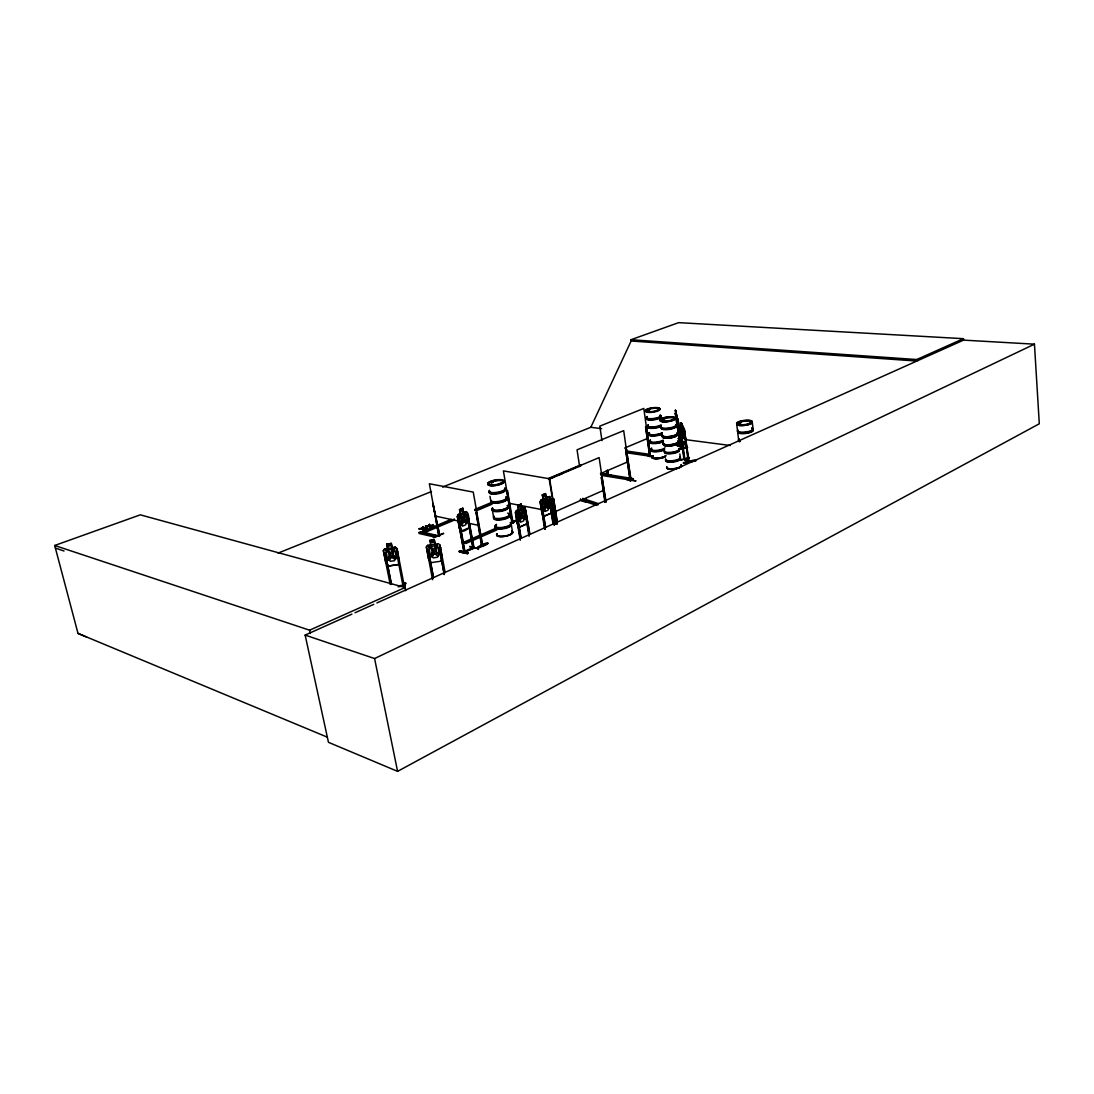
<?xml version="1.0" encoding="UTF-8"?>
<svg xmlns="http://www.w3.org/2000/svg" width="1094" height="1094" viewBox="0 0 1094 1094"><rect width="100%" height="100%" fill="white"/><g stroke="black" fill="none" stroke-linecap="round" stroke-linejoin="round"><path stroke-width="1.5" d="M473.825 547.957L463.76 552.402L463.541 551.157L464.964 550.774L465.018 552.073M681.931 440.923L685.692 442.906L684.406 429.409L688.714 461.996C686.786 458.673 690.464 462.488 688.167 461.791L684.598 431.364L689.07 461.859M675.408 414.298L675.531 413.204L675.531 414.284M689.261 457.853L680.044 460.177M689.425 457.429L680.222 460.205M468.765 527.773L469.052 523.397L467.097 512.484M460.41 513.797L458.974 515.876L460.369 523.561L462.625 526.132L465.743 524.819L466.81 520.826L465.429 513.168L463.528 512.484L462.871 508.19L459.521 509.585L460.273 513.701L458.099 514.618L457.183 516.573C459.918 523.78 456.745 537.783 468.97 527.896C468.56 523.588 470.475 508.546 463.706 512.32M519.144 527.144L526.72 523.876L527.034 519.404L525.175 508.286L523.862 507.411L516.354 510.652L515.383 512.498L517.271 523.684L519.185 527.335L526.816 523.971L527.034 519.404M543.663 516.327L551.034 513.141C548.409 486.324 550.706 495.555 551.13 513.236L543.609 516.491L541.858 512.895L540.053 501.845L541.038 499.917L548.436 496.731L549.68 497.77M433.798 537.701L443.603 533.489M399.078 560.06L396.862 548.6L395.262 547.205L392.144 547.725L391.324 543.376L386.756 544.101L387.604 548.395L384.678 548.778L383.365 550.583L385.635 562.07L388.028 566.09L398.654 564.504L399.242 560.005M516.546 520.525L511.814 522.617M441.415 560.976L442.017 556.559L439.884 545.086M442.167 556.559L441.552 561.099L430.845 562.685L428.479 558.651L426.304 547.027L427.631 545.263L438.284 543.677L440.02 545.003L445.176 572.723M459.535 550.843L468.013 552.743L467.576 553.687C454.557 551.636 458.55 549.79 467.958 552.785M580.545 499.944L589.297 501.544L584.852 500.136M580.545 499.356C579.164 500.833 589.365 503.664 589.187 500.902M602.89 474.208L611.272 475.534M611.218 475.111L602.862 473.729M748.911 423.665L750.169 423.706L749.376 423.734M749.116 423.419L749.814 423.31M684.762 458.454L683.777 458.331L687.333 460.943M684.133 458.577L684.338 459.316M739.913 422.94L740.816 422.366L739.817 422.899M739.052 423.009L740.597 422.134M439.296 548.012L440.581 547.67L439.296 548.012L444.232 574.555M675.709 414.749L675.463 410.182L676.557 414.804M435.166 544.142L434.359 539.821L429.778 540.491L434.359 539.821M430.845 562.685L428.492 558.596M428.164 549.667L426.906 549.858L428.164 549.667L433.484 577.864M404.999 582.678L405.792 583.239L404.028 588.216M403.782 587.615L404.889 582.637L403.85 588.326L405.71 583.157M404.424 585.919L402.893 586.138L404.465 585.741M402.783 584.661L403.125 585.919M402.92 584.866L404.219 584.483M402.893 586.138C401.525 583.95 405.423 583.977 404.274 585.933L396.999 548.573M402.715 585.249L398.134 585.919M398.654 564.504L388.028 566.09M396.329 551.349L397.587 551.171L396.329 551.349L403.03 586.124M396.848 548.655L395.262 547.205M391.31 543.417L392.021 547.889L394.592 548.928L396.151 556.928L394.551 560.675L390.326 561.304L387.385 558.227L385.813 550.227L387.796 548.463L386.77 544.046M385.238 553.154L383.98 553.345L385.238 553.154L391.406 584.456M688.659 461.969L683.955 459.494L679.62 427.111L680.044 425.99L680.988 426.551M672.154 419.631L671.648 420.151L672.714 419.891M672.29 419.932L672.345 419.631M671.689 420.028L672.578 420.274M672.495 419.864L672.372 419.795M664.564 419.139L662.444 419.152L664.044 418.523M663.771 418.687L664.605 418.852M663.867 418.865L662.855 418.742M663.114 418.633L663.019 419.084M662.431 419.358L664.332 418.893L663.101 418.879M657.289 410.742L656.455 410.879L657.125 410.482M648.455 410.195L649.453 409.84L648.824 409.306A7.33 1.873 -8 0 0 649.248 412.452A7.33 1.873 -8 0 0 659.928 409.32A7.33 1.873 -8 0 0 648.838 409.238M648.92 410.031L649.74 409.607L647.798 410.004M648.086 409.443L647.634 410.1L648.551 410.086M543.13 499.11L541.762 501.161L543.007 508.847L545.14 511.431L548.094 510.132L549.133 506.166L547.903 498.508L546.097 497.825L545.605 493.544L542.323 494.885L543.226 499.124L541.106 500.04L540.258 501.873L544.744 529.277M520.279 540.258L515.493 512.512L516.45 510.666L518.638 509.722L517.804 505.469L521.072 504.06L521.77 508.231M601.618 428.67L590.815 427.289L631.142 341L630.964 339.728L678.622 322.648L963.431 338.675L963.54 340.125L376.883 602.944M458.263 514.754L457.401 516.6L464.061 552.47L464.936 550.829M500.245 483.931L501.079 483.726L500.314 484.04M499.903 483.384L500.095 483.48M492.341 481.647L493.011 482.345M491.384 482.563L492.15 481.647M492.191 481.62L491.206 482.112M518.542 509.708L517.134 511.801L518.447 519.582L520.635 522.18L523.684 520.853L524.751 516.819L523.452 509.079L521.592 508.395M426.455 547.109L427.727 545.4M650.397 455.049L649.59 455.336L649.959 456.54L650.862 456.171M680.071 445.531L682.041 448.458L681.275 448.321L676.557 414.722M511.924 522.836L516.628 520.648L511.472 522.617M512.375 521.797C510.46 520.703 514.221 523.67 512.238 522.617M681.836 447.391L679.784 445.176L681.644 447.419M679.948 444.506L679.73 445.887L680.017 444.533M607.922 473.606L606.924 473.798C607.744 477.476 609.043 471.637 607.485 470.324M679.702 445.627L681.494 448.54M481.51 545.523L476.081 512.265L481.934 545.332C483.452 542.692 480.28 546.918 482.085 544.47M738.847 422.79L739.735 422.147M432.677 503.596L439.802 535.691L433.019 503.459L438.612 535.745C440.991 535.65 436.944 533.735 439.487 534.515M472.868 547.315L473.907 546.822L472.622 547.137L473.087 548.518L466.878 515.247L467.794 514.864L474.14 548.053M656.797 410.387L656.646 410.66M648.468 409.58L647.621 409.949M500.546 483.411L500.054 483.562M493.052 482.112L491.876 482.44M492.669 481.893L491.151 482.413L491.562 481.757M688.892 460.779L684.393 458.919M629.87 479.61L630.035 480.731L631.17 480.403L626.424 449.552M630.431 479.596L631.115 479.268L631.17 480.457M584.811 500.751L585.605 499.165L585.563 500.382M584.907 500.71C583.704 498.673 587.601 499.274 584.634 499.602M585.769 499.315L585.987 500.464L585.905 499.22M650.219 456.485L646.322 426.578M473.962 548.135L473.743 546.932M631.019 479.336L629.953 479.528M351.926 614.131L305.144 635.094L328.46 742.32L397.587 771.352L1039.3 423.775L1034.445 344.172L963.54 340.125M740.638 422.393L740.447 422.968M608.045 473.579L607.348 473.866M664.482 419.016L663.757 419.303M684.871 459.603L681.918 437.819M305.144 635.094L374.586 658.547L1034.445 344.172M681.357 448.239L681.138 447.255M676.803 423.898L677.35 427.795L675.504 414.202L680.331 445.846L675.983 414.804L676.913 418.893C676.133 407.556 679.606 435.303 677.131 420.534L677.254 423.556L677.036 422.899M635.532 480.895L626.78 479.651M355.058 612.736L373.765 604.339M477.668 547.821C491.999 544.156 490.7 539.328 477.545 547.137L477.668 547.821L487.664 543.349M487.979 543.417L477.763 547.752M586.001 500.409L585.331 500.724M631.17 480.403L630.418 480.745L625.659 449.88L630.035 480.731M86.727 637.132L78.002 633.399L54.7 545.482L309.575 630.199L405.149 587.519L405.737 590.582L404.958 590.377M630.964 339.728L916.731 359.529L963.431 338.675M481.415 544.333L482.454 544.265M600.893 474.372L631.416 479.309L633.043 478.598L633.18 479.555L631.553 480.266L601.044 475.316M478.338 548.819L469.723 546.357M511.787 522.098L516.518 519.992M478.762 548.723L469.805 546.822M472.854 547.656L465.032 551.116M554.521 511.978L603.997 490.126M465.059 552.087L459.056 518.734L457.839 519.062L464.157 552.429L474.017 548.067M653.2 455.911C647.88 457.21 650.78 453.477 650.465 456.157L643.792 408.431L599.813 426.14L601.96 440.581M551.759 499.096L552.908 499.096L551.759 499.096L555.807 524.245M607.197 470.283L607.84 474.618L607.006 474.974L606.445 470.611M557.366 522.098L553.591 498.632L552.415 498.96L556.778 524.163M604.982 502.337L601.276 477.777L602.097 477.422L606.09 502.023M601.276 477.777L602.411 477.476M496.758 529.975L466.03 543.417L464.417 543.048L464.225 542.022L496.512 527.951M464.417 543.048L496.594 528.963M495.773 526.556A8.137 2.544 -9.8 0 0 503.883 528.703A8.137 2.544 -9.8 0 0 510.542 523.944L513.674 522.576L513.496 521.578L510.419 522.918A8.246 2.571 -9.8 0 1 508.013 526.583A8.246 2.571 -9.8 0 1 497.551 527.992A8.246 2.571 -9.8 0 1 496.444 524.833M627.012 451.959L648.783 455.09L650.328 454.434L626.889 451.07M627.149 452.875L648.92 456.02L650.451 455.35M517.23 514.7L516.012 515.028L517.23 514.7L521.209 538.248M529.058 536.32L524.86 511.185L525.749 510.802L529.975 534.323M541.858 504.019L540.668 504.334L541.858 504.019L545.66 527.294M553.017 523.794L549.27 500.614L550.132 500.231L554.453 525.12M524.86 511.185L526.064 510.857M549.27 500.614L550.446 500.286M600.442 473.634L628.175 461.682M523.971 507.425L521.688 508.409L520.976 504.047M548.409 496.895L546.193 497.852L545.427 493.709L542.46 494.98M443.521 533.311L433.374 537.537M520.99 504.252L517.845 505.537L518.501 509.64M468.97 527.896L461.121 531.055L459.289 527.568M475.74 512.416L476.847 512.416L476.081 512.265M625.659 449.88L626.725 449.593M434.086 536.935L436.014 536.115L435.822 535.116L420.944 531.725L419.029 532.532L419.221 533.516L434.086 536.935L433.908 535.937L419.029 532.532M433.908 535.937L435.822 535.116M458.14 519.13L459.056 518.734M466.878 515.247L468.095 514.932M511.869 522.864L506.754 490.591L507.507 490.727L513.045 522.768L512.211 522.659L503.404 470.899L549.626 478.789L556.955 524.258M506.426 490.727L507.507 490.727M423.337 530.275L423.952 529.305L423.337 530.275L422.462 527.308L423.2 526.993L423.734 529.072L427.344 528.593L423.597 528.142M429.655 527.609L430.284 526.652L429.655 527.609L429.135 525.845L425.457 526.05L429.258 526.487L428.766 524.669L429.491 524.368L430.024 526.146L433.525 525.284L429.901 525.503L430.038 526.419L433.648 525.941M421.559 531.862L451.261 519.363M474.714 509.503L491.917 502.269M548.19 478.584L581.023 464.772M454.352 519.035L423.077 532.204L423.255 533.188L454.53 520.006M474.673 510.474L491.876 503.226M549.735 478.844L581.01 465.675M424.882 531.534L429.559 529.551M432.691 528.238L449.88 520.99M476.451 509.804L492.081 503.213M549.913 478.857L554.59 476.875M557.721 475.562L562.412 473.593M476.41 510.775L492.04 504.184M624.606 448.075L647.963 438.229M422.94 529.14L419.139 528.703L422.804 528.211M425.457 526.05L429.121 525.571M419.262 529.346L422.927 528.867L422.462 527.308M422.585 527.964L423.2 526.993M425.58 526.706L429.245 526.214L428.766 524.669M428.889 525.325L429.491 524.368M458.195 514.631L465.948 511.527M424.075 529.961L423.61 528.416L427.221 527.937M430.407 527.308L429.915 525.776L433.525 525.284M649.672 456.499L645.61 426.879L646.622 426.619M459.753 509.695L462.871 508.382M278.013 553.126L431.528 491.521M442.605 487.076L590.883 427.262M464.567 550.747L464.895 551.909M630.814 480.362L623.689 430.653L577.044 449.825L579.629 466.55M607.676 473.524L607.84 474.618M739.544 422.448L740.501 422.243M740.501 422.708L741.24 422.544L740.118 422.106M54.7 545.482L140.305 514.836L405.149 587.519M660.653 434.523L660.325 434.455M681.959 448.513L678.02 419.043M580.64 499.083L580.791 500.067L582.787 499.37M648.947 409.457L648.386 410.086M473.579 548.039L467.794 514.864M464.635 551.991L458.769 518.679M585.085 499.616L585.181 500.792L585.003 499.657M491.78 481.948L490.741 482.577L492.519 482.55M683.736 463.391L683.736 463.391C707.531 457.005 692.01 462.858 683.394 462.68L694.266 460L694.581 460.738L683.531 463.268M683.476 463.309L694.553 460.642M681.07 437.067L682.027 441.005M685.035 431.583L684.229 431.46M684.406 429.409C678.307 418.086 684.858 426.455 682.998 432.718L684.557 437.709L682.793 433.361L681.918 436.287L682.355 432.362L680.81 427.617L682.547 431.679L683.449 429.067L683.996 438.639L682.547 437.901L681.371 434.523L680.605 422.776L681.179 426.674M679.62 427.111L681.111 437.067M680.81 429.45L680.003 429.327M473.087 548.518L467.179 515.315M507.178 490.864L512.457 522.987M663.839 419.234L662.786 419.303M739.954 422.352L740.87 422.462M677.377 445.408L685.405 444L677.459 445.983M677.364 445.819L685.487 444.602M679.251 448.349C689.945 445.709 690.478 447.979 679.429 449.032M679.333 448.964L687.524 447.719M675.942 413.805L675.326 410.195L676.065 411.071M678.526 426.715L678.923 429.969L677.35 427.699L678.923 429.969M511.924 521.482L512.881 521.647L512.142 521.496M512.58 522.959L511.883 522.795M481.921 544.115L482.358 545.66L476.505 512.566M386.948 544.224L391.201 543.54M395.221 547.356L384.76 548.969L383.365 550.583L390.216 584.469M398.312 586.822L404.178 585.755M650.041 456.499L645.61 426.879M663.552 419.221L662.608 419.276M491.917 482.563L491.069 482.536M419.139 528.703L422.817 528.484L423.214 529.619M427.344 528.593L423.72 528.799L423.323 527.65M684.379 459.699L680.386 429.245M749.294 423.46L749.869 423.501M679.647 444.861L679.88 445.928M681.877 448.184L679.155 428.602M657.521 410.647L657.371 410.619M478.105 548.272L478.201 548.969M631.142 341L916.854 361.047L916.731 359.529M439.159 535.513L438.448 534.569M677.87 438.639L681.261 439.077M684.653 439.528L730.409 445.504M648.209 455.61L653.323 456.376M647.853 455.733L650.834 456.157M606.24 474.741L609.604 475.275M606.199 474.851L609.549 475.37M605.857 475.042L609.221 475.603M628.64 479.61L635.929 480.827M600.921 473.415L633.043 478.598M580.176 500.122L588.846 501.667M553.591 498.632L557.051 522.043M542.323 494.885L543.089 499.028M649.139 409.306L649.836 409.717M508.901 503.226L541.831 509.585M523.985 507.274L525.27 508.313L529.66 534.255M543.609 516.491L541.954 512.826M459.521 509.585L460.492 513.824M511.869 521.25L513.496 521.578M512.047 522.248L513.674 522.576M435.357 516.094L459.699 521.291M469.162 523.37L479.158 525.462M464.225 542.022L465.839 542.392L466.03 543.417M432.704 535.349L436.014 536.115M459.617 551.308L468.136 553.441M467.603 553.578L459.152 551.691L459.589 550.761M688.358 460.875L684.762 458.824M582.637 498.399L598.473 503.65M584.374 499.903L595.451 503.596M582.213 499.616L598.021 504.895M580.791 500.067L596.599 505.36M55.384 548.039L64.04 551.02M482.714 545.482L473.251 492.095L429.368 483.753L438.967 535.54L439.802 535.691M511.718 521.674L511.787 522.782M78.002 633.399L326.942 737M435.043 544.306L437.6 545.414L439.091 553.455L437.45 557.243L433.197 557.872L430.27 554.767L428.752 546.726L430.776 544.949L429.778 540.491M680.495 422.804L682.136 423.651M680.564 422.954L682.013 423.679M680.906 423.706L682 425.429L681.07 424.964M679.935 426.017L683.668 427.918M681.918 441.032L685.569 442.933M675.408 413.217L675.983 413.97M675.422 413.354L677.336 416.937M385.799 561.974L388.124 565.871M517.38 523.616L519.24 527.171M309.575 630.199L310.286 633.508M676.612 421.505L677.883 425.73L675.942 411.18M374.586 658.547L397.587 771.352M385.279 552.99L391.447 584.278M420.944 531.725L421.135 532.71M428.205 549.503L433.511 577.687M426.469 547.068L432.54 579.697M439.323 547.848L444.26 574.391M434.236 539.985L435.029 544.361M462.776 508.368L463.528 512.484M489.989 496.293L490.632 500.067A8.178 2.42 -9.8 0 0 500.218 501.148A8.178 2.42 -9.8 0 0 505.92 496.772M492.273 509.558L493.531 516.792M511.377 525.12L512.594 532.313M516.915 514.631L520.894 538.18M516.327 515.083L520.306 538.645M512.771 521.592L513.059 522.836M525.175 511.254L529.086 534.72M541.544 503.951L545.345 527.226M540.969 504.389L545.058 529.346M549.571 500.669L553.332 523.862M556.354 522.727L549.147 478.652L599.115 457.607L605.789 501.968M552.087 498.96L553.974 510.693M554.521 514.043L556.135 524.108M550.132 500.231L554.152 525.065M601.591 477.832L605.283 502.392M606.732 470.652L607.389 474.987M631.416 479.309L631.553 480.266M648.783 455.09L648.92 456.02M677.842 418.783L678.718 425.334M679.866 453.983L680.318 457.47M736.741 424.294L737.547 430.913M737.712 432.39L738.6 439.692M752.275 422.161L753.055 428.793M678.622 426.633L678.8 429.997M504.635 489.223A8.191 2.379 -9.8 0 1 497.866 493.763A8.191 2.379 -9.8 0 1 489.743 491.835M506.18 498.29A8.178 2.42 -9.8 0 1 499.438 502.884A8.178 2.42 -9.8 0 1 491.315 500.902M507.356 505.346A8.15 2.448 -9.8 0 1 500.655 509.982A8.15 2.448 -9.8 0 1 492.56 507.958M506.18 497.729A8.287 2.448 -9.8 0 1 499.356 502.392A8.287 2.448 -9.8 0 1 491.124 500.382M504.566 488.197A8.314 2.407 -9.8 0 1 497.702 492.792A8.314 2.407 -9.8 0 1 489.469 490.837M505.045 488.184A8.191 2.366 -9.7 0 1 496.553 492.396A8.191 2.366 -9.7 0 1 489.483 490.303M504.635 488.662A8.314 2.407 -9.8 0 1 497.784 493.257A8.314 2.407 -9.8 0 1 489.551 491.315M507.479 505.852A8.178 2.462 -9.8 0 1 500.751 510.501A8.178 2.462 -9.8 0 1 492.628 508.464M506.112 497.264A8.287 2.448 -9.8 0 1 500.327 501.708A8.287 2.448 -9.8 0 1 490.604 500.614M507.425 505.537A8.178 2.462 -9.8 0 1 500.696 510.187A8.178 2.462 -9.8 0 1 492.573 508.149M509.435 513.989A8.15 2.489 -9.8 0 1 501.011 518.324A8.15 2.489 -9.8 0 1 493.955 516.081M507.589 513.113A8.15 2.489 -9.8 0 1 508.765 513.469M509.025 514.973A8.15 2.503 -9.8 0 1 503.363 519.472A8.15 2.503 -9.8 0 1 493.791 518.296M510.296 522.453A8.137 2.53 -9.8 0 1 507.848 526.036A8.137 2.53 -9.8 0 1 497.538 527.431A8.137 2.53 -9.8 0 1 496.444 524.313M511.787 531.123A8.137 2.585 -9.8 0 1 505.127 535.937A8.137 2.585 -9.8 0 1 497.004 533.735M510.556 523.397A8.246 2.571 -9.8 0 1 508.095 527.048A8.246 2.571 -9.8 0 1 497.633 528.457A8.246 2.571 -9.8 0 1 496.526 525.284M508.956 513.961A8.26 2.53 -9.8 0 1 502.16 518.72A8.26 2.53 -9.8 0 1 493.941 516.6M507.589 506.686A8.15 2.462 -9.8 0 1 500.888 511.322A8.15 2.462 -9.8 0 1 492.792 509.298M509.025 514.426A8.26 2.53 -9.8 0 1 502.242 519.185A8.26 2.53 -9.8 0 1 494.023 517.065M507.534 506.207A8.178 2.462 -9.8 0 1 500.806 510.857A8.178 2.462 -9.8 0 1 492.683 508.819M739.927 441.142A7.945 2.215 -6.9 0 1 739.284 438.995M752.795 429.764A7.849 2.161 -7 0 1 746.149 433.429A7.849 2.161 -7 0 1 737.807 431.815M739.968 440.608A7.822 2.188 -6.9 0 1 738.71 439.104M739.202 441.675A7.836 2.188 -6.9 0 1 738.874 440.567M739.982 441.607A7.945 2.215 -6.9 0 1 738.71 440.075M751.824 428.383A7.959 2.174 -7 0 1 750.963 431.296A7.959 2.174 -7 0 1 740.816 432.691A7.959 2.174 -7 0 1 738.218 430.243M751.674 427.891A7.849 2.147 -7 0 1 746.983 431.788A7.849 2.147 -7 0 1 737.629 430.352M751.879 428.834A7.959 2.188 -7 0 1 747.12 432.786A7.959 2.188 -7 0 1 737.643 431.309M675.846 425.935A7.549 2.01 -7.8 0 1 669.966 429.299A7.549 2.01 -7.8 0 1 661.241 428.465M677.842 440.991A7.508 2.079 -7.8 0 1 671.046 444.561A7.508 2.079 -7.8 0 1 663.497 442.961M677.008 433.88A7.631 2.079 -7.8 0 1 670.089 437.477A7.631 2.079 -7.8 0 1 662.417 435.891M676.954 433.443A7.631 2.079 -7.8 0 1 670.02 437.039A7.631 2.079 -7.8 0 1 662.349 435.453M675.818 424.978A7.644 2.038 -7.8 0 1 668.872 428.533A7.644 2.038 -7.8 0 1 661.2 427.002M675.654 424.513A7.549 2.01 -7.8 0 1 668.803 428.014A7.549 2.01 -7.8 0 1 661.227 426.496M675.873 425.416A7.644 2.038 -7.8 0 1 668.94 428.971A7.644 2.038 -7.8 0 1 661.255 427.439M677.897 441.183A7.535 2.079 -7.8 0 1 671.073 444.779A7.535 2.079 -7.8 0 1 663.497 443.152M679.059 449.976A7.508 2.12 -7.8 0 1 673.234 453.463A7.508 2.12 -7.8 0 1 664.523 452.519M680.003 456.95A7.494 2.147 -7.7 0 1 673.22 460.615A7.494 2.147 -7.7 0 1 665.672 458.906M680.181 458.359A7.494 2.147 -7.7 0 1 673.412 462.024A7.494 2.147 -7.7 0 1 665.863 460.314M681.042 464.882A7.467 2.174 -7.7 0 1 674.301 468.588A7.467 2.174 -7.7 0 1 666.766 466.837M680.222 457.853A7.603 2.188 -7.7 0 1 673.343 461.572A7.603 2.188 -7.7 0 1 665.699 459.836M680.167 457.415A7.603 2.174 -7.7 0 1 673.289 461.135A7.603 2.174 -7.7 0 1 665.631 459.398M679.032 449.032A7.617 2.147 -7.8 0 1 672.154 452.711A7.617 2.147 -7.8 0 1 664.482 451.029M678.868 448.567A7.508 2.106 -7.8 0 1 672.072 452.191A7.508 2.106 -7.8 0 1 664.523 450.537M663.484 444.766A7.508 2.079 -7.8 0 0 672.181 445.668A7.508 2.079 -7.8 0 0 678.006 442.236A7.48 2.079 -7.8 0 1 672.181 445.655A7.48 2.079 -7.8 0 1 663.497 444.752M679.101 449.47A7.617 2.147 -7.8 0 1 672.208 453.148A7.617 2.147 -7.8 0 1 664.55 451.453M677.979 441.812A7.535 2.092 -7.8 0 1 671.155 445.408A7.535 2.092 -7.8 0 1 663.579 443.795M681.138 465.36A7.494 2.188 -7.7 0 1 674.355 469.066A7.494 2.188 -7.7 0 1 666.807 467.302M681.097 465.073A7.494 2.188 -7.7 0 1 674.328 468.793A7.494 2.188 -7.7 0 1 666.766 467.029M661.227 425.402A7.426 1.969 -8 0 1 651.245 427.508A7.426 1.969 -8 0 1 648.277 425.197M659.887 416.13A7.33 1.901 -8 0 1 658.561 418.756A7.33 1.901 -8 0 1 649.207 420.055A7.33 1.901 -8 0 1 647.347 417.867M661.077 424.923A7.316 1.928 -8 0 1 651.231 426.988A7.316 1.928 -8 0 1 648.291 424.718M661.268 426.304A7.316 1.942 -8 0 1 651.422 428.383A7.316 1.942 -8 0 1 648.482 426.099M662.13 432.745A7.302 1.969 -7.9 0 1 652.325 434.824A7.302 1.969 -7.9 0 1 649.398 432.513M661.282 425.826A7.426 1.969 -8 0 1 651.313 427.932A7.426 1.969 -8 0 1 648.332 425.621M659.86 415.214A7.439 1.928 -8 0 1 658.506 417.867A7.439 1.928 -8 0 1 649.015 419.18A7.439 1.928 -8 0 1 647.128 416.964M660.489 415.105A7.33 1.901 -8 0 1 652.79 418.578A7.33 1.901 -8 0 1 647.142 416.486M659.914 415.638A7.439 1.928 -8 0 1 658.561 418.291A7.439 1.928 -8 0 1 649.084 419.604A7.439 1.928 -8 0 1 647.183 417.388M662.185 432.937A7.33 1.969 -7.9 0 1 652.339 435.029A7.33 1.969 -7.9 0 1 649.398 432.704M662.226 433.279A7.33 1.969 -7.9 0 1 652.393 435.371A7.33 1.969 -7.9 0 1 649.439 433.046M664.441 448.841A7.385 2.065 -7.9 0 1 654.513 450.96A7.385 2.065 -7.9 0 1 651.532 448.526M663.347 441.538A7.302 2.01 -7.9 0 1 653.542 443.631A7.302 2.01 -7.9 0 1 650.602 441.265M664.933 447.774A7.275 2.024 -7.9 0 1 655.361 450.454A7.275 2.024 -7.9 0 1 651.559 448.048M664.468 449.73A7.289 2.038 -7.9 0 1 654.677 451.836A7.289 2.038 -7.9 0 1 651.737 449.415M664.496 449.265A7.385 2.065 -7.9 0 1 654.568 451.384A7.385 2.065 -7.9 0 1 651.586 448.937M663.32 440.636A7.398 2.024 -7.9 0 1 653.364 442.755A7.398 2.024 -7.9 0 1 650.383 440.362M663.155 440.157A7.302 1.997 -7.9 0 1 653.35 442.249A7.302 1.997 -7.9 0 1 650.41 439.897M662.294 433.962A7.289 1.969 -7.9 0 1 652.489 436.041A7.289 1.969 -7.9 0 1 649.562 433.73M663.374 441.06A7.398 2.024 -7.9 0 1 653.433 443.179A7.398 2.024 -7.9 0 1 650.451 440.786M662.267 433.552A7.33 1.969 -7.9 0 1 652.421 435.644A7.33 1.969 -7.9 0 1 649.48 433.32M665.384 456.307A7.289 2.065 -7.9 0 1 655.593 458.413A7.289 2.065 -7.9 0 1 652.639 455.952M542.296 500.997L545.086 504.854C541.612 512.58 545.632 512.224 545.865 505.455C547.971 511.527 551.649 507.315 546.385 504.252C549.694 496.977 545.851 497.1 545.619 503.596L543.417 500.669L542.296 500.997M386.373 550.2L390.216 554.699C385.129 561.755 390.736 562.179 391.31 555.478C394.223 561.619 399.679 559.663 392.09 554.398C396.931 547.697 391.57 547.123 391.009 553.55L387.85 550.022L386.373 550.2M429.327 546.685L433.156 551.226C427.973 558.337 433.621 558.747 434.236 552.005C437.135 558.186 442.619 556.217 435.043 550.911C439.966 544.156 434.578 543.609 433.962 550.077L430.817 546.508L429.327 546.685M466.947 522.741L465.853 523.329L463.336 520.142C463.049 526.925 459.165 527.322 462.502 519.554C457.087 516.696 460.82 512.498 463.063 518.283C463.254 511.801 467.288 511.568 463.883 518.939L466.947 522.741M524.874 518.747L523.807 519.363L521.373 516.122C520.908 523.233 517.161 523.151 520.566 515.52C515.288 512.635 518.953 508.382 521.113 514.248C521.332 507.684 525.284 507.493 521.906 514.905L524.874 518.747M523.123 517.53L520.088 518.857L518.775 511.103L521.824 509.777L523.123 517.53M547.561 506.864L544.607 508.149L543.349 500.478L546.316 499.192L547.561 506.864M520.689 506.549L518.734 507.384L518.501 506.002L520.457 505.154L520.689 506.549M545.222 495.992L543.321 496.813L543.103 495.445L545.003 494.625L545.222 495.992M465.141 521.537L462.037 522.85L460.656 515.178L463.774 513.865L465.141 521.537M462.598 510.666L460.588 511.5L460.342 510.132L462.352 509.284L462.598 510.666M390.585 544.361L387.85 544.771L388.138 546.207L390.859 545.797L390.585 544.361M433.607 540.819L430.858 541.229L431.132 542.665L433.88 542.255L433.607 540.819M392.322 549.27L388.083 549.899L389.655 557.885L393.881 557.256L392.322 549.27M435.316 545.756L431.036 546.385L432.554 554.426L436.807 553.796L435.316 545.756M682.67 428.67L681.22 427.945L682.15 434.92L683.6 435.658L682.67 428.67M676.584 416.048L676.024 415.2L677.501 422.817L676.584 416.048M491.288 484.957A8.219 2.338 -9.7 0 0 503.896 481.169A8.219 2.338 -9.7 0 0 492.218 480.717A8.219 2.338 -9.7 0 0 491.288 484.957M491.438 485.709A8.191 2.338 -9.7 0 0 503.992 481.921A8.191 2.338 -9.7 0 0 492.368 481.469A8.191 2.338 -9.7 0 0 491.438 485.709A8.15 2.325 -9.7 0 0 503.965 481.934A8.15 2.325 -9.7 0 0 492.382 481.483A8.15 2.325 -9.7 0 0 491.466 485.695M491.343 485.23A8.219 2.338 -9.7 0 0 503.951 481.428A8.219 2.338 -9.7 0 0 492.273 480.991A8.219 2.338 -9.7 0 0 491.343 485.23M505.182 536.251A8.137 2.585 -9.9 0 0 511.842 531.438A8.123 2.571 -9.9 0 1 505.182 536.265A8.123 2.571 -9.9 0 1 497.073 534.063A8.137 2.585 -9.9 0 0 505.182 536.251M739.407 424.718A7.877 2.12 -7 0 0 752.125 421.997A7.877 2.12 -7 0 0 741.718 420.807A7.877 2.12 -7 0 0 739.407 424.718M739.517 425.443A7.849 2.12 -7 0 0 752.193 422.722A7.849 2.12 -7 0 0 741.828 421.546A7.849 2.12 -7 0 0 739.517 425.443A7.836 2.106 -7 0 0 752.18 422.735A7.836 2.106 -7 0 0 741.828 421.559A7.836 2.106 -7 0 0 739.53 425.443M739.448 425.005A7.877 2.12 -7 0 0 752.166 422.284A7.877 2.12 -7 0 0 741.759 421.108A7.877 2.12 -7 0 0 739.448 425.005M662.472 421.04A7.562 1.983 -7.8 0 0 674.875 418.428A7.562 1.983 -7.8 0 0 665.316 417.306A7.562 1.983 -7.8 0 0 662.472 421.04M662.595 421.737A7.535 1.969 -7.8 0 0 674.943 419.125A7.535 1.969 -7.8 0 0 665.412 418.017A7.535 1.969 -7.8 0 0 662.595 421.737A7.508 1.969 -7.8 0 0 674.916 419.125A7.508 1.969 -7.8 0 0 665.426 418.017A7.508 1.969 -7.8 0 0 662.608 421.737M662.513 421.327A7.562 1.983 -7.8 0 0 674.916 418.701A7.562 1.983 -7.8 0 0 665.343 417.58A7.562 1.983 -7.8 0 0 662.513 421.327M669.952 436.52A7.535 2.038 -7.8 0 0 676.789 432.978A7.521 2.038 -7.8 0 1 669.952 436.52A7.535 2.038 -7.8 0 1 662.39 434.961A7.521 2.038 -7.8 0 0 669.952 436.52M671.114 445.135A7.521 2.079 -7.8 0 0 677.938 441.552A7.535 2.079 -7.8 0 1 671.114 445.135A7.521 2.079 -7.8 0 1 663.566 443.521A7.535 2.079 -7.8 0 0 671.114 445.135M671.114 437.791A7.508 2.051 -7.8 0 0 676.967 434.4A7.535 2.051 -7.8 0 1 671.114 437.791A7.535 2.051 -7.8 0 1 662.39 436.93A7.508 2.051 -7.8 0 0 671.114 437.791M649.139 411.768A7.357 1.873 -8 0 0 659.86 408.636A7.357 1.873 -8 0 0 648.728 408.541A7.357 1.873 -8 0 0 649.139 411.768M649.18 412.041A7.357 1.873 -8 0 0 659.901 408.91A7.357 1.873 -8 0 0 648.769 408.828A7.357 1.873 -8 0 0 649.18 412.041M656.427 458.222A7.261 2.065 -7.9 0 0 665.986 455.514A7.248 2.051 -7.9 0 1 656.441 458.222A7.248 2.051 -7.9 0 1 652.653 455.774A7.261 2.065 -7.9 0 0 656.427 458.222M655.621 458.687A7.289 2.065 -7.9 0 0 665.412 456.581A7.248 2.065 -7.9 0 1 655.648 458.673A7.248 2.065 -7.9 0 1 652.721 456.225A7.289 2.065 -7.9 0 0 655.621 458.687"/></g></svg>
